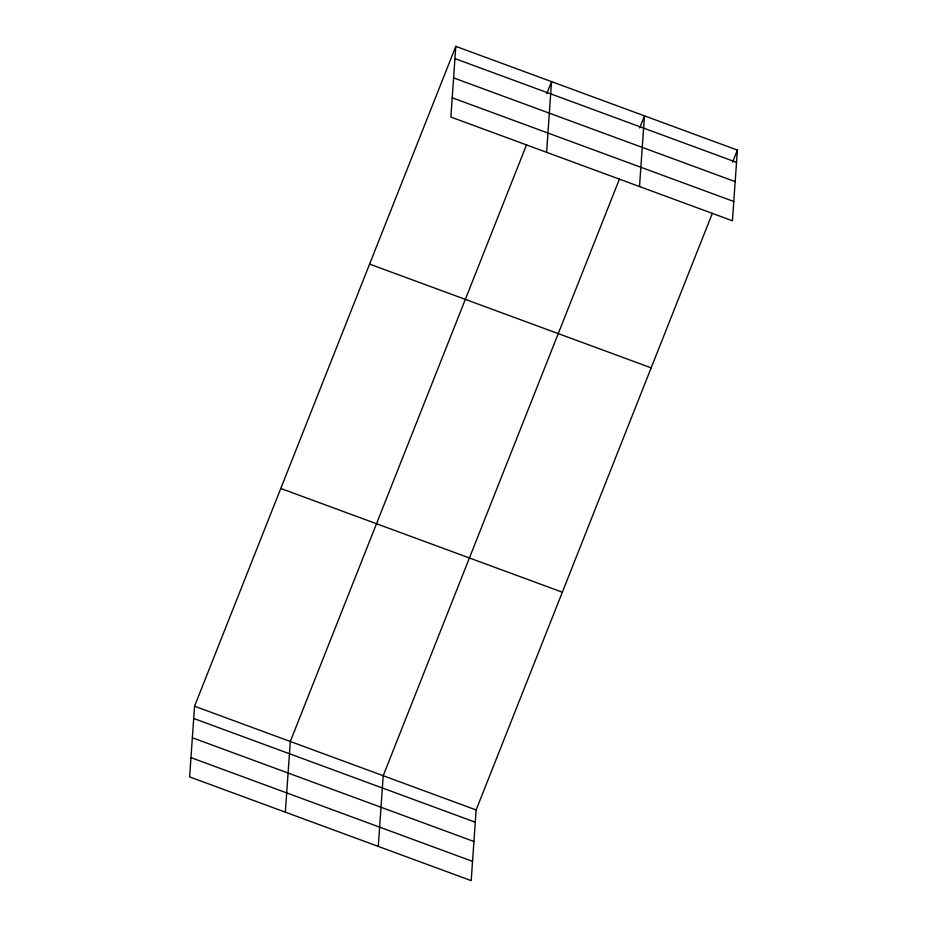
<?xml version="1.0" encoding="UTF-8"?>
<svg xmlns="http://www.w3.org/2000/svg" width="927" height="927" viewBox="0 0 927 927"><rect width="100%" height="100%" fill="white"/><g stroke="black" fill="none" stroke-linecap="round" stroke-linejoin="round"><path stroke-width="1.39" d="M455.806 46.35L450.87 117.045L732.434 220.788L737.382 150.093L455.806 46.35L194.566 706.212L189.618 776.907L471.194 880.65L476.13 809.955L712.365 213.268M285.354 812.179L290.302 741.484L526.536 144.797M378.274 846.421L383.21 775.725L619.456 179.027M546.606 152.318L551.542 81.622L546.756 93.72M639.514 186.547L644.462 115.852L639.676 127.949M732.597 162.19L737.382 150.093M454.948 58.598L736.525 162.341M453.604 77.891L735.181 181.634M452.214 97.764L733.79 201.495M369.595 264.102L651.171 367.845M280.777 488.459L562.341 592.202M194.566 706.212L476.13 809.955M193.708 718.46L475.273 822.203M192.352 737.753L473.929 841.496M190.962 757.626L472.538 861.368"/></g></svg>
